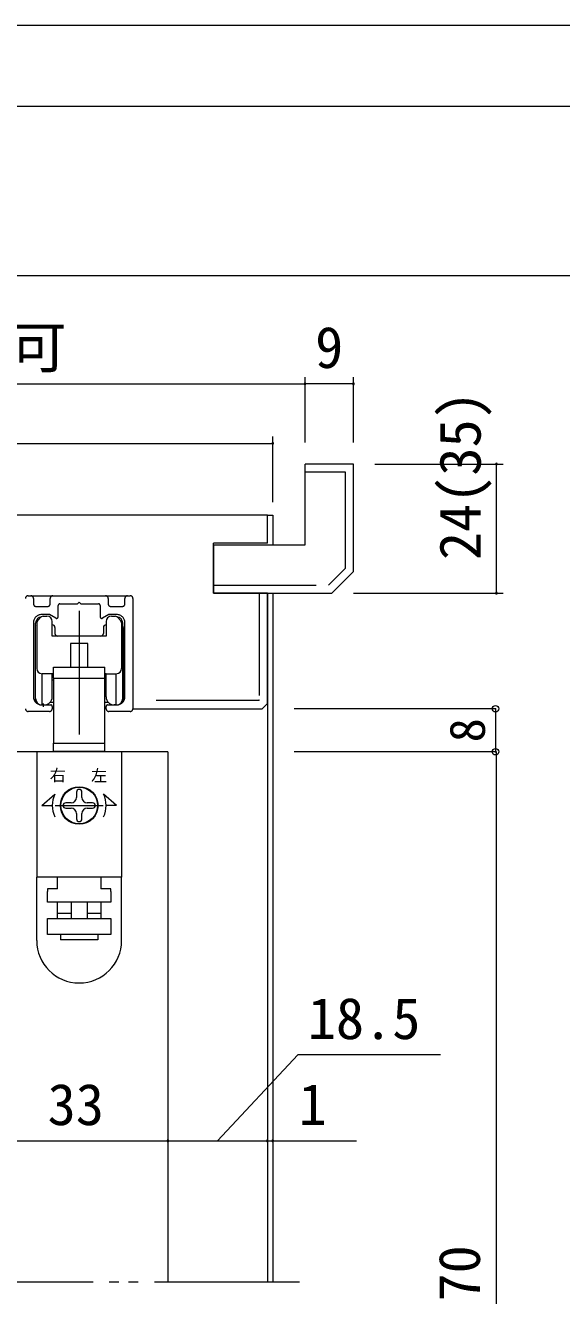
# Model space of a CAD drawing. Units: millimetres on the paper, enlarged 10 times, with parts at other scales. Extents: x -2000 to 2000, y -1385 to 1385.
# Drawn here: x -666 to -333, y 598 to 1385 of the extents above; entities that cross this region are included whole.
import ezdxf
from ezdxf.enums import TextEntityAlignment as Align

# ---------------------------------------------------------------- set-up
doc = ezdxf.new("R2010")
doc.units = ezdxf.units.MM
doc.header["$LTSCALE"] = 10
doc.header["$PDMODE"] = 32
doc.header["$PDSIZE"] = 4
for name, pattern in [('DOUBLE_CHAIN2', [12.8, 9, -1, 0.6, -0.6, 0.6, -1]), ('USER2', [9.525, 6.35, -3.175]), ('USER3', [31.75, 15.875, -3.175, 3.175, -3.175, 3.175, -3.175]), ('USER4', [50.8, 31.75, -6.35, 6.35, -6.35])]:
    doc.linetypes.add(name, pattern=pattern)
for name, color, linetype, lineweight in [('1-0_H-SYM', 7, 'Continuous', 20), ('1-1_0', 7, 'Continuous', 20), ('2-0_18', 7, 'Continuous', 20)]:
    doc.layers.add(name, color=color, linetype=linetype, lineweight=lineweight)
doc.styles.add('ＭＳ ゴシック', font='')
doc.styles.get('ＭＳ ゴシック').set_extended_font_data('MS Gothic')

msp = doc.modelspace()

# ---------------------------------------------------------------- linework, layer by layer
at = {"layer": '1-0_H-SYM'}
for p, q in [((-1950, 1335), (380, 1335)), ((-1950, 1230), (380, 1230))]:
    msp.add_line(p, q, dxfattribs=at)
at = {"layer": '1-1_0'}
for p, q in [((-1950, 1335), (380, 1335)), ((-1950, 1230), (380, 1230))]:
    msp.add_line(p, q, dxfattribs=at)
msp.add_lwpolyline([(-2000, -1385), (2000, -1385), (2000, 1385), (-2000, 1385)], close=True, dxfattribs=at)
at = {"layer": '2-0_18', "color": 4, "lineweight": 9}
for p, q in [((-492.52, 1126.42), (-492.52, 1167.01)), ((-462.52, 1126.42), (-462.52, 1167.01)), ((-1039.19, 1162.84), (-492.52, 1162.84)), ((-462.52, 1162.84), (-492.52, 1162.84)), ((-512.52, 1089.48), (-512.52, 1130.06)), ((-1018.67, 1125.9), (-512.52, 1125.9)), ((-449.19, 1113.09), (-369.71, 1113.09)), ((-373.88, 1033.09), (-373.88, 1113.09)), ((-462.52, 1033.09), (-369.71, 1033.09)), ((-374.4, 961.42), (-499.19, 961.42)), ((-374.4, 961.42), (-374.4, 934.75)), ((-373.88, 934.75), (-499.19, 934.75)), ((-374.4, 934.75), (-403.88, 934.75)), ((-373.88, 170.94), (-373.88, 934.75)), ((-496.9, 746.9), (-546.69, 693.52)), ((-408.47, 746.9), (-496.9, 746.9)), ((-687.52, 693.52), (-577.52, 693.52)), ((-577.52, 693.52), (-515.86, 693.52)), ((-515.86, 693.52), (-460.52, 693.52))]:
    msp.add_line(p, q, dxfattribs=at)
at = {"layer": '2-0_18'}
for p, q in [((-492.52, 1063.09), (-492.52, 1113.09)), ((-462.52, 1113.09), (-492.52, 1113.09)), ((-462.52, 1046.42), (-462.52, 1113.09)), ((-515.86, 1081.42), (-1015.86, 1081.42)), ((-515.86, 1064.09), (-515.86, 1081.42)), ((-515.86, 1081.42), (-512.52, 1081.42)), ((-512.52, 1081.42), (-512.52, 1063.09)), ((-549.19, 1033.09), (-549.19, 1064.09)), ((-515.86, 1064.09), (-549.19, 1064.09)), ((-549.19, 1063.09), (-492.52, 1063.09)), ((-549.19, 1063.09), (-549.19, 1033.09)), ((-475.86, 1033.09), (-462.52, 1046.42)), ((-515.86, 1033.09), (-549.19, 1033.09)), ((-549.19, 1033.09), (-475.86, 1033.09)), ((-515.86, 964.75), (-515.86, 1033.09)), ((-515.86, 1033.09), (-515.86, 605.94)), ((-512.52, 1033.09), (-512.52, 605.94)), ((-462.52, 1033.09), (-369.71, 1033.09)), ((-664.19, 1031.42), (-602.52, 1031.42)), ((-599.19, 1029.76), (-599.19, 961.42)), ((-656.01, 1018.27), (-658.37, 1015.91)), ((-654.83, 1018.75), (-652.52, 1018.75)), ((-612.52, 1018.75), (-610.21, 1018.75)), ((-609.04, 1018.27), (-606.68, 1015.91)), ((-659.86, 1011.75), (-659.86, 967.09)), ((-658.86, 1014.73), (-658.86, 986.42)), ((-649.19, 1006.42), (-649.19, 1015.42)), ((-647.52, 1011.75), (-647.52, 1008.09)), ((-617.52, 1011.75), (-617.52, 1008.09)), ((-615.86, 1015.42), (-615.86, 1006.42)), ((-606.19, 1014.73), (-606.19, 986.42)), ((-605.19, 1011.75), (-605.19, 967.09)), ((-615.86, 1006.42), (-649.19, 1006.42)), ((-637.86, 1001.75), (-637.86, 987.1)), ((-627.19, 1001.75), (-637.86, 1001.75)), ((-627.19, 987.1), (-627.19, 1001.75)), ((-616.66, 980.42), (-616.66, 987.1)), ((-649.19, 983.09), (-655.52, 983.09)), ((-648.38, 980.42), (-616.66, 980.42)), ((-648.38, 980.42), (-648.38, 940.09)), ((-616.66, 940.09), (-616.66, 980.42)), ((-615.86, 983.09), (-609.52, 983.09)), ((-650.46, 965.42), (-648.38, 965.42)), ((-616.66, 965.42), (-614.58, 965.42)), ((-599.19, 961.42), (-519.19, 961.42)), ((-515.86, 964.75), (-519.19, 961.42)), ((-515.86, 956.42), (-515.86, 736.25)), ((-616.66, 935.09), (-616.66, 940.09)), ((-577.52, 934.75), (-687.52, 934.75)), ((-648.38, 935.09), (-616.66, 935.09)), ((-645.83, 935.09), (-645.83, 934.75)), ((-619.16, 934.75), (-619.16, 935.09)), ((-577.52, 934.75), (-577.52, 605.94)), ((-577.52, 860.66), (-577.52, 736.25)), ((-658.86, 817.75), (-658.86, 857.09)), ((-606.19, 817.75), (-606.19, 857.09)), ((-577.52, 821.98), (-577.52, 736.25))]:
    msp.add_line(p, q, dxfattribs=at)
at = {"layer": '2-0_18', "linetype": 'USER2'}
for p, q in [((-520.86, 1033.09), (-520.86, 966.83)), ((-521.26, 966.42), (-599.19, 966.42)), ((-521.26, 966.42), (-520.86, 966.83))]:
    msp.add_line(p, q, dxfattribs=at)
at = {"layer": '2-0_18', "color": 6, "linetype": 'USER3', "lineweight": 18}
for p, q in [((-664.19, 1031.42), (-662.52, 1031.42)), ((-660.86, 1029.76), (-660.86, 1026.42)), ((-659.19, 1024.76), (-652.19, 1024.76)), ((-650.52, 1026.42), (-650.52, 1029.76)), ((-645.52, 1018.41), (-645.52, 1025.42)), ((-619.52, 1025.42), (-619.52, 1018.41)), ((-614.52, 1029.76), (-614.52, 1026.42)), ((-612.86, 1024.76), (-605.86, 1024.76)), ((-604.19, 1026.42), (-604.19, 1029.76)), ((-602.52, 1031.42), (-600.86, 1031.42)), ((-660.86, 1014.76), (-660.86, 968.76)), ((-604.19, 968.76), (-604.19, 1014.76)), ((-655.86, 963.76), (-650.19, 963.76)), ((-649.19, 962.76), (-649.19, 961.42)), ((-615.86, 961.42), (-615.86, 962.76)), ((-614.86, 963.76), (-609.19, 963.76)), ((-650.86, 959.76), (-664.19, 959.76)), ((-600.86, 959.76), (-614.19, 959.76))]:
    msp.add_line(p, q, dxfattribs=at)
at = {"layer": '2-0_18', "color": 3, "linetype": 'USER4', "lineweight": 18}
msp.add_line((-632.52, 1022.16), (-632.52, 945.49), dxfattribs=at)
at = {"layer": '2-0_18', "lineweight": 18}
for p, q in [((-659.52, 967.76), (-659.52, 1014.42)), ((-605.52, 967.76), (-605.52, 1014.42)), ((-655.54, 963.76), (-655.52, 983.09)), ((-649.19, 968.76), (-649.19, 983.09)), ((-649.19, 979.42), (-648.38, 979.42)), ((-615.86, 979.42), (-616.66, 979.42)), ((-615.86, 968.76), (-615.86, 983.09)), ((-609.51, 963.76), (-609.52, 983.09)), ((-655.52, 963.76), (-654.19, 963.76)), ((-609.52, 963.76), (-610.86, 963.76)), ((-658.86, 934.75), (-658.86, 857.09)), ((-606.19, 934.75), (-658.86, 934.75)), ((-606.19, 934.75), (-606.19, 857.09)), ((-655.62, 901.42), (-647.65, 908.42)), ((-634.19, 909.75), (-634.19, 906.42)), ((-630.86, 906.42), (-630.86, 909.75)), ((-609.43, 901.42), (-617.4, 908.42)), ((-655.62, 901.42), (-649.19, 901.42)), ((-647.41, 901.42), (-617.64, 901.42)), ((-637.52, 903.09), (-640.86, 903.09)), ((-640.86, 899.75), (-637.52, 899.75)), ((-624.19, 903.09), (-627.52, 903.09)), ((-627.52, 899.75), (-624.19, 899.75)), ((-609.43, 901.42), (-615.86, 901.42)), ((-634.19, 896.42), (-634.19, 893.09)), ((-630.86, 893.09), (-630.86, 896.42)), ((-606.19, 857.09), (-658.86, 857.09)), ((-645.86, 849.75), (-645.86, 857.09)), ((-619.19, 857.09), (-619.19, 849.75)), ((-645.86, 849.75), (-652.19, 849.75)), ((-652.19, 849.75), (-652.19, 848.09)), ((-612.86, 849.75), (-619.19, 849.75)), ((-612.86, 848.09), (-612.86, 849.75)), ((-612.86, 848.09), (-612.86, 841.42)), ((-645.86, 834.75), (-645.86, 841.42)), ((-645.86, 834.75), (-637.52, 834.75)), ((-645.86, 831.42), (-645.86, 834.75)), ((-637.52, 841.42), (-637.52, 831.42)), ((-627.52, 841.42), (-627.52, 831.42)), ((-619.19, 841.42), (-619.19, 834.75)), ((-652.19, 821.42), (-652.19, 831.42)), ((-652.19, 831.42), (-612.86, 831.42)), ((-644.19, 821.42), (-644.19, 818.09))]:
    msp.add_line(p, q, dxfattribs=at)
at = {"layer": '2-0_18', "color": 2, "lineweight": 18}
msp.add_line((-654.87, 964.55), (-654.87, 962.62), dxfattribs=at)
at = {"layer": '2-0_18', "linetype": 'DOUBLE_CHAIN2'}
msp.add_line((-495.86, 605.94), (-1035.86, 605.94), dxfattribs=at)
at = {"layer": '2-0_18', "linetype": 'USER2'}
for points in [[(-467.52, 1048.49), (-467.52, 1108.09), (-492.52, 1108.09)], [(-549.19, 1038.09), (-477.93, 1038.09), (-467.52, 1048.49)], [(-520.86, 1033.09), (-520.86, 966.83), (-521.26, 966.42)]]:
    msp.add_lwpolyline(points, dxfattribs=at)
at = {"layer": '2-0_18', "color": 6, "linetype": 'USER3', "lineweight": 18}
for points in [[(-648.86, 1031.42), (-632.52, 1031.42), (-616.19, 1031.42)], [(-644.52, 1026.42), (-633.52, 1026.42), (-632.52, 1027.42), (-631.52, 1026.42), (-620.52, 1026.42)], [(-647.02, 1017.54), (-650.86, 1019.76), (-655.86, 1019.76)], [(-609.19, 1019.76), (-614.19, 1019.76), (-618.02, 1017.54)]]:
    msp.add_lwpolyline(points, dxfattribs=at)
at = {"layer": '2-0_18'}
for points in [[(-648.38, 980.42), (-648.38, 987.1), (-616.66, 987.1)], [(-648.38, 935.09), (-648.38, 940.09), (-616.66, 940.09)]]:
    msp.add_lwpolyline(points, dxfattribs=at)
at = {"layer": '2-0_18', "lineweight": 18}
for points in [[(-612.86, 841.42), (-652.19, 841.42), (-652.19, 848.09)], [(-627.52, 834.75), (-619.19, 834.75), (-619.19, 831.42)], [(-612.86, 831.42), (-612.86, 821.42), (-652.19, 821.42)], [(-620.86, 821.42), (-620.86, 818.09), (-644.19, 818.09)]]:
    msp.add_lwpolyline(points, dxfattribs=at)
for radius in [11.67, 11.33]:
    msp.add_circle((-632.52, 901.42), radius, dxfattribs=at)
at = {"layer": '2-0_18', "color": 4, "lineweight": 9}
for centre, start, end in [((-492.52, 1162.84), 0, 180), ((-492.52, 1162.84), 180, 0), ((-462.52, 1162.84), 0, 180), ((-462.52, 1162.84), 180, 0), ((-512.52, 1125.9), 0, 180), ((-512.52, 1125.9), 180, 0), ((-373.88, 1113.09), 90, 270), ((-373.88, 1113.09), 270, 90), ((-373.88, 1033.09), 90, 270), ((-373.88, 1033.09), 90, 270), ((-373.88, 1033.09), 270, 90), ((-373.88, 1033.09), 270, 90), ((-577.52, 693.52), 0, 180), ((-577.52, 693.52), 0, 180), ((-577.52, 693.52), 180, 0), ((-577.52, 693.52), 180, 0), ((-515.86, 693.52), 0, 180), ((-515.86, 693.52), 180, 0), ((-512.52, 693.52), 0, 180), ((-512.52, 693.52), 180, 0)]:
    msp.add_arc(centre, 0.521, start, end, dxfattribs=at)
at = {"layer": '2-0_18', "color": 6, "linetype": 'USER3', "lineweight": 18}
for centre, radius, start, end in [((-664.19, 1029.76), 1.67, 90, 180), ((-662.52, 1029.76), 1.67, 360, 90), ((-659.19, 1026.42), 1.67, 180, 270), ((-652.19, 1026.42), 1.67, 270, 0), ((-648.86, 1029.76), 1.67, 90, 180), ((-644.52, 1025.42), 1, 90, 180), ((-620.52, 1025.42), 1, 0, 90), ((-616.19, 1029.76), 1.67, 360, 90), ((-612.86, 1026.42), 1.67, 180, 270), ((-605.86, 1026.42), 1.67, 270, 0), ((-602.52, 1029.76), 1.67, 90, 180), ((-600.86, 1029.76), 1.67, 360, 90), ((-655.86, 1014.76), 5, 90, 180), ((-646.52, 1018.41), 1, 240, 0), ((-618.52, 1018.41), 1, 180, 300), ((-609.19, 1014.76), 5, 0, 90), ((-655.86, 968.76), 5, 180, 270), ((-609.19, 968.76), 5, 270, 0), ((-664.19, 961.42), 1.67, 180, 270), ((-650.86, 961.42), 1.67, 270, 0), ((-650.19, 962.76), 1, 360, 90), ((-614.86, 962.76), 1, 90, 180), ((-614.19, 961.42), 1.67, 180, 270), ((-600.86, 961.42), 1.67, 270, 0)]:
    msp.add_arc(centre, radius, start, end, dxfattribs=at)
at = {"layer": '2-0_18', "lineweight": 18}
for centre, radius, start, end in [((-655.52, 1014.42), 4, 94.64843, 180), ((-609.52, 1014.42), 4, 0, 85.35157), ((-654.19, 968.76), 5, 270, 0), ((-610.86, 968.76), 5, 180, 270), ((-655.52, 967.76), 4, 180, 270), ((-609.52, 967.76), 4, 270, 0), ((-632.52, 901.42), 16.67, 155.16542, 204.83459), ((-637.52, 906.42), 3.33, 270, 0), ((-632.52, 909.75), 1.67, 90, 180), ((-632.52, 909.75), 1.67, 0, 90), ((-627.52, 906.42), 3.33, 180, 270), ((-632.52, 901.42), 16.67, 335.16541, 24.83458), ((-640.86, 901.42), 1.67, 90, 180), ((-640.86, 901.42), 1.67, 180, 270), ((-637.52, 896.42), 3.33, 0, 90), ((-627.52, 896.42), 3.33, 90, 180), ((-624.19, 901.42), 1.67, 0, 90), ((-624.19, 901.42), 1.67, 270, 0), ((-632.52, 893.09), 1.67, 180, 270), ((-632.52, 893.09), 1.67, 270, 0)]:
    msp.add_arc(centre, radius, start, end, dxfattribs=at)
at = {"layer": '2-0_18'}
for centre, radius, start, end in [((-657.19, 1014.73), 1.67, 135, 180), ((-654.83, 1017.09), 1.67, 90, 135), ((-652.52, 1015.42), 3.33, 360, 90), ((-612.52, 1015.42), 3.33, 90, 180), ((-610.21, 1017.09), 1.67, 45, 90), ((-607.86, 1014.73), 1.67, 0, 45), ((-658.19, 1011.75), 1.67, 143.10953, 180), ((-649.19, 1011.75), 1.67, 360, 90), ((-645.86, 1008.09), 1.67, 180, 270), ((-619.19, 1008.09), 1.67, 270, 0), ((-615.86, 1011.75), 1.67, 90, 180), ((-606.86, 1011.75), 1.67, 0, 36.78801), ((-655.52, 986.42), 3.33, 180, 270), ((-609.52, 986.42), 3.33, 270, 360), ((-649.19, 979.75), 3.33, 75.95044, 90), ((-615.86, 979.75), 3.33, 90, 104.0179), ((-658.19, 967.09), 1.67, 180, 245.90184), ((-606.86, 967.09), 1.67, 294.19339, 360), ((-632.52, 817.75), 26.33, 180, 0)]:
    msp.add_arc(centre, radius, start, end, dxfattribs=at)
at = {"layer": '2-0_18', "color": 4}
for p in [(-374.4, 961.42), (-374.4, 934.75)]:
    msp.add_point(p, dxfattribs=at)

# ---------------------------------------------------------------- texts
at = {"layer": '2-0_18', "style": 'ＭＳ ゴシック'}
for s, height, p in [('152～215調整可', 25.66, (-884.97, 1164.92)), ('9', 25.66, (-486.27, 1164.92)), ('右', 7.33, (-650.76, 914.29)), ('左', 7.33, (-625.16, 914.09)), ('18.5', 25.66, (-490.82, 748.92)), ('33', 25.66, (-652.08, 695.6)), ('1', 25.66, (-496.49, 695.6))]:
    msp.add_text(s, height=height, dxfattribs=at).set_placement(p, align=Align.BOTTOM_LEFT)
for s, height, p in [('24(35)', 25.66, (-375.96, 1053.53)), ('8', 21.99, (-374.4, 940.59)), ('DH:1,970', 25.66, (-376.38, 489.18))]:
    msp.add_text(s, height=height, rotation=90, dxfattribs=at).set_placement(p, align=Align.BOTTOM_LEFT)

doc.saveas('drawing.dxf')
